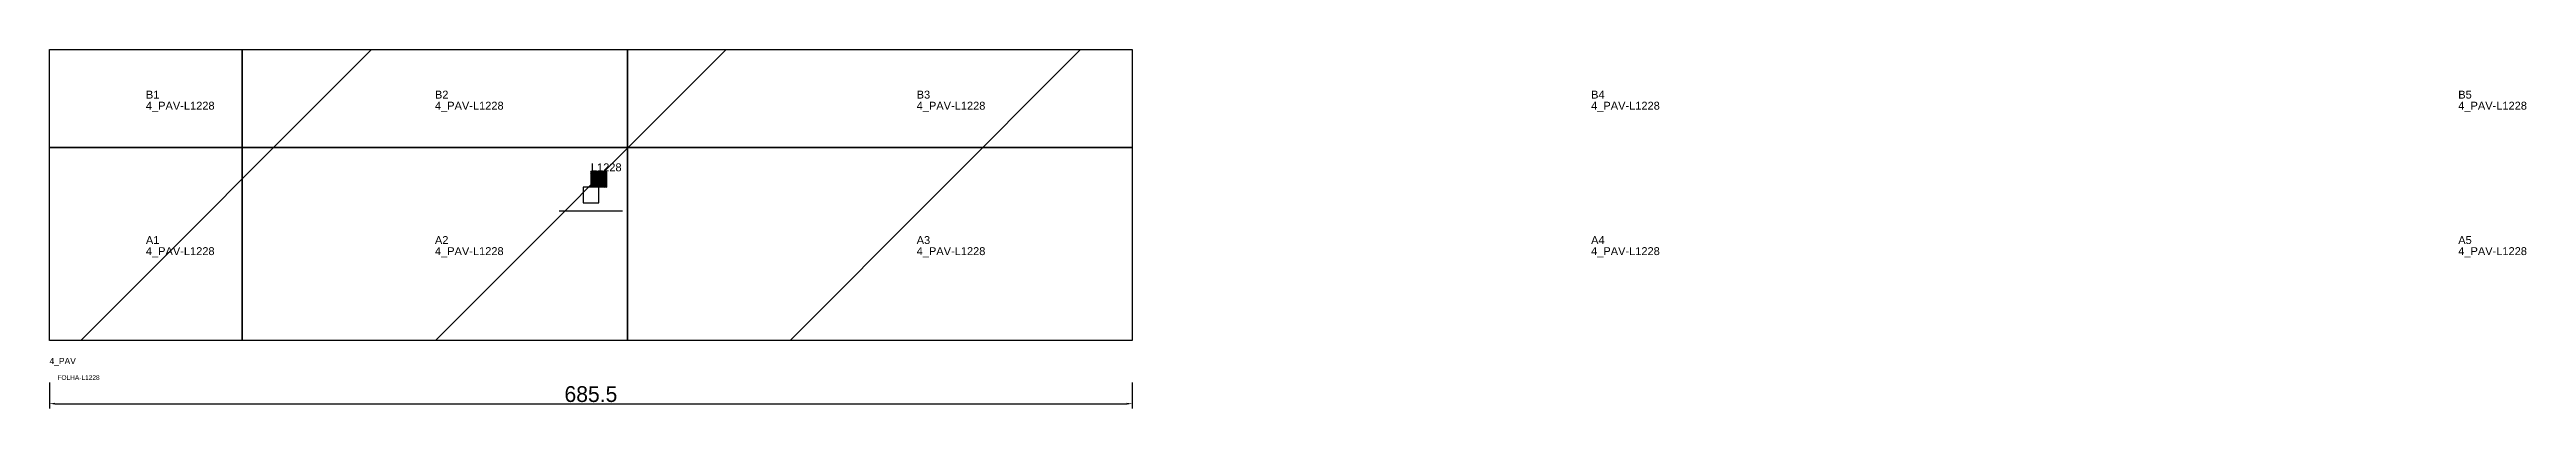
# Model space of a CAD drawing. Header units: metres. Extents: x 222 to 1790, y -26 to 202.
import ezdxf

# ---------------------------------------------------------------- set-up
doc = ezdxf.new("R2010")
doc.units = ezdxf.units.M
for name, color, linetype in [('3', 3, 'CONTINUOUS'), ('AUX00', 7, 'CONTINUOUS'), ('COTA', 241, 'CONTINUOUS'), ('FOLHA', 255, 'CONTINUOUS'), ('Hachura', 251, 'CONTINUOUS'), ('NOMENCLATURA', 7, 'CONTINUOUS'), ('Nível', 160, 'CONTINUOUS'), ('Painéis', 200, 'CONTINUOUS'), ('Pilares', 5, 'CONTINUOUS'), ('REAPROVEITAMENTO', 251, 'CONTINUOUS'), ('SARR_2.2x7', 40, 'CONTINUOUS')]:
    doc.layers.add(name, color=color, linetype=linetype)
doc.styles.add('ARIAL', font='Arial.ttf')
doc.styles.add('STR_STANDARD', font='arial.ttf')
doc.dimstyles.new('EZ DXF', dxfattribs={"dimtxt": 10, "dimasz": 3.5, "dimexe": 3, "dimexo": 1.5, "dimgap": 1, "dimtad": 1, "dimdec": 1, "dimdsep": 46, "dimcen": 2.5, "dimazin": 3, "dimtfac": 1, "dimtmove": 0, "dimatfit": 3})

msp = doc.modelspace()

# ---------------------------------------------------------------- hatches: boundary and pattern name
at = {"layer": 'Hachura'}
h = msp.add_hatch(dxfattribs=at)
h.set_pattern_fill('ANSI31', scale=50)
h.paths.add_polyline_path([(222.2, 17.5), (222.2, 201.5), (838.2, 201.5), (907.7, 201.5), (907.7, 140), (907.7, 17.5), (670.7, 17.5), (424.2, 17.5)])
h = msp.add_hatch(dxfattribs=at)
h.set_pattern_fill('ANSI31', scale=50)
h.paths.add_polyline_path([(222.2, 17.5), (222.2, 201.5), (838.2, 201.5), (907.7, 201.5), (907.7, 140), (907.7, 17.5), (670.7, 17.5), (424.2, 17.5)])
at = {"layer": 'Reaproveitamento'}
h = msp.add_hatch(dxfattribs=at)
h.set_pattern_fill('SOLID')
h.paths.add_polyline_path([(564.95, 114.5), (574.95, 114.5), (574.95, 124.5), (564.95, 124.5)])
h = msp.add_hatch(dxfattribs=at)
h.set_pattern_fill('SOLID')
h.paths.add_polyline_path([(564.95, 114.5), (574.95, 114.5), (574.95, 124.5), (564.95, 124.5)])

# ---------------------------------------------------------------- linework, layer by layer
at = {"layer": '3'}
for points in [[(344.2, 17.5), (344.2, 201.5)], [(344.2, 17.5), (344.2, 201.5)], [(588.2, 17.5), (588.2, 201.5)], [(588.2, 17.5), (588.2, 201.5)], [(222.2, 139.5), (907.7, 139.5)], [(222.2, 139.5), (907.7, 139.5)]]:
    msp.add_lwpolyline(points, close=True, dxfattribs=at)
at = {"layer": 'Painéis', "color": 200}
for p, q in [((222.2, 17.5), (222.2, 201.5)), ((222.2, 201.5), (838.2, 201.5)), ((222.2, 17.5), (222.2, 201.5)), ((222.2, 201.5), (838.2, 201.5)), ((838.2, 201.5), (907.7, 201.5)), ((838.2, 201.5), (907.7, 201.5)), ((907.7, 201.5), (907.7, 140)), ((907.7, 201.5), (907.7, 140)), ((907.7, 140), (907.7, 17.5)), ((907.7, 140), (907.7, 17.5)), ((424.2, 17.5), (222.2, 17.5)), ((424.2, 17.5), (222.2, 17.5)), ((670.7, 17.5), (424.2, 17.5)), ((670.7, 17.5), (424.2, 17.5)), ((907.7, 17.5), (670.7, 17.5)), ((907.7, 17.5), (670.7, 17.5))]:
    msp.add_line(p, q, dxfattribs=at)
at = {"layer": 'Pilares'}
msp.add_lwpolyline([(559.95, 104.5), (569.95, 104.5), (569.95, 114.5), (559.95, 114.5)], close=True, dxfattribs=at)
msp.add_lwpolyline([(559.95, 104.5), (569.95, 104.5), (569.95, 114.5), (559.95, 114.5)], close=True, dxfattribs=at)
at = {"layer": 'SARR_2.2x7'}
msp.add_line((544.95, 99.5), (584.95, 99.5), dxfattribs=at)
msp.add_line((544.95, 99.5), (584.95, 99.5), dxfattribs=at)

# ---------------------------------------------------------------- texts
at = {"layer": '3', "style": 'STR_STANDARD'}
for s, p in [('B1', (283.2, 170.5)), ('B1', (283.2, 170.5)), ('B2', (466.2, 170.5)), ('B2', (466.2, 170.5)), ('B3', (771.2, 170.5)), ('B3', (771.2, 170.5)), ('B4', (1198.2, 170.5)), ('B4', (1198.2, 170.5)), ('B5', (1747.2, 170.5)), ('B5', (1747.2, 170.5)), ('A1', (283.2, 78.5)), ('A1', (283.2, 78.5)), ('A2', (466.2, 78.5)), ('A2', (466.2, 78.5)), ('A3', (771.2, 78.5)), ('A3', (771.2, 78.5)), ('A4', (1198.2, 78.5)), ('A4', (1198.2, 78.5)), ('A5', (1747.2, 78.5)), ('A5', (1747.2, 78.5))]:
    msp.add_text(s, height=5, dxfattribs=at).set_placement(p)
at = {"layer": 'AUX00', "style": 'STR_STANDARD'}
for p in [(283.2, 163.5), (283.2, 163.5), (466.2, 163.5), (466.2, 163.5), (771.2, 163.5), (771.2, 163.5), (1198.2, 163.5), (1198.2, 163.5), (1747.2, 163.5), (1747.2, 163.5), (283.2, 71.5), (283.2, 71.5), (466.2, 71.5), (466.2, 71.5), (771.2, 71.5), (771.2, 71.5), (1198.2, 71.5), (1198.2, 71.5), (1747.2, 71.5), (1747.2, 71.5)]:
    msp.add_text('4_PAV-L1228', height=5, dxfattribs=at).set_placement(p)
at = {"layer": 'FOLHA'}
msp.add_text('FOLHA-L1228', height=3, dxfattribs=at).set_placement((227.2, -7.5))
msp.add_text('FOLHA-L1228', height=3, dxfattribs=at).set_placement((227.2, -7.5))
at = {"layer": 'NOMENCLATURA', "insert": (564.95, 129.5), "char_height": 5, "attachment_point": 1, "style": 'ARIAL'}
msp.add_mtext('L1228', dxfattribs=at)
msp.add_mtext('L1228', dxfattribs=at)
at = {"layer": 'Nível'}
msp.add_text('4_PAV', height=4, dxfattribs=at).set_placement((222.2, 2.5))
msp.add_text('4_PAV', height=4, dxfattribs=at).set_placement((222.2, 2.5))

# ---------------------------------------------------------------- dimensions: what is measured, and where the dimension line sits
at = {"layer": 'COTA'}
msp.add_linear_dim(base=(222.2, -22.5), p1=(222.2, -7.5), p2=(907.7, -7.5), dimstyle='EZ DXF', dxfattribs=at).render()
msp.add_linear_dim(base=(222.2, -22.5), p1=(222.2, -7.5), p2=(907.7, -7.5), dimstyle='EZ DXF', dxfattribs=at).render()

doc.saveas('drawing.dxf')
